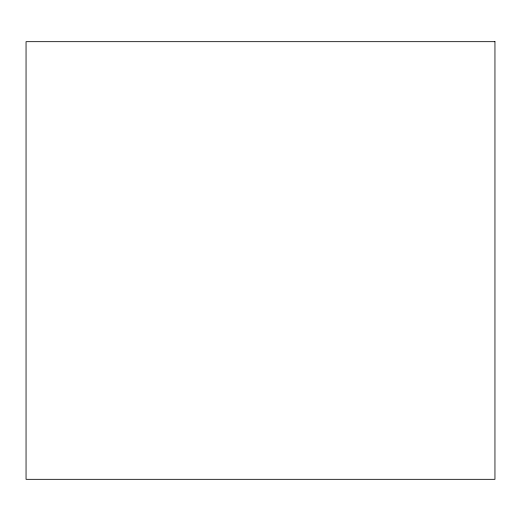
<?xml version="1.0" encoding="UTF-8"?>
<svg xmlns="http://www.w3.org/2000/svg" width="521" height="521" viewBox="0 0 521 521"><rect width="100%" height="100%" fill="white"/><g stroke="black" fill="none" stroke-linecap="round" stroke-linejoin="round"><path stroke-width="0.78" d="M494.95 41.68L26.05 41.68L26.05 479.32L494.95 479.32L494.95 41.68"/></g></svg>
